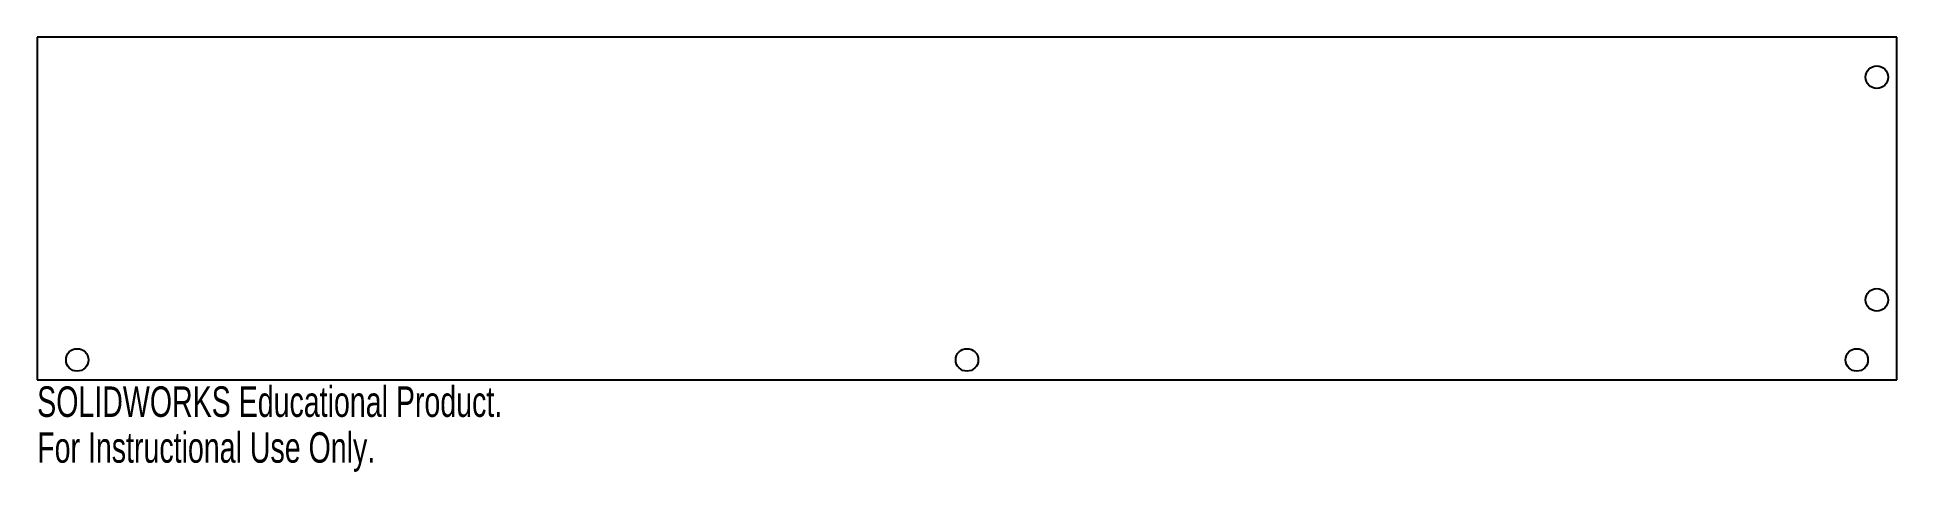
# Model space of a CAD drawing. Header units: inches. Extents: x -11.6 to 0, y -0.6 to 2.1.
import ezdxf

# ---------------------------------------------------------------- set-up
doc = ezdxf.new("R2010")
doc.units = ezdxf.units.IN
doc.header["$MEASUREMENT"] = 0
doc.styles.add('SLDTEXTSTYLE0', font='TXT', dxfattribs={"width": 0.7})

msp = doc.modelspace()

# ---------------------------------------------------------------- linework, layer by layer
at = {"color": 7, "linetype": 'Continuous', "lineweight": 25}
for p, q in [((-11.6, 2.14), (-11.6, 0)), ((0, 2.14), (-11.6, 2.14)), ((0, 0), (0, 2.14)), ((-11.6, 0), (0, 0))]:
    msp.add_line(p, q, dxfattribs=at)
for centre in [(-0.125, 1.89), (-0.125, 0.5), (-11.35, 0.125), (-5.8, 0.125), (-0.25, 0.125)]:
    msp.add_circle(centre, 0.0703, dxfattribs=at)

# ---------------------------------------------------------------- texts
at = {"color": 7, "linetype": 'Continuous', "char_height": 0.1903, "attachment_point": 1, "style": 'SLDTEXTSTYLE0'}
for s, insert in [('SOLIDWORKS Educational Product.', (-11.6, -0.04)), ('For Instructional Use Only.', (-11.6, -0.326))]:
    msp.add_mtext(s, dxfattribs=dict(at, insert=insert))

doc.saveas('drawing.dxf')
